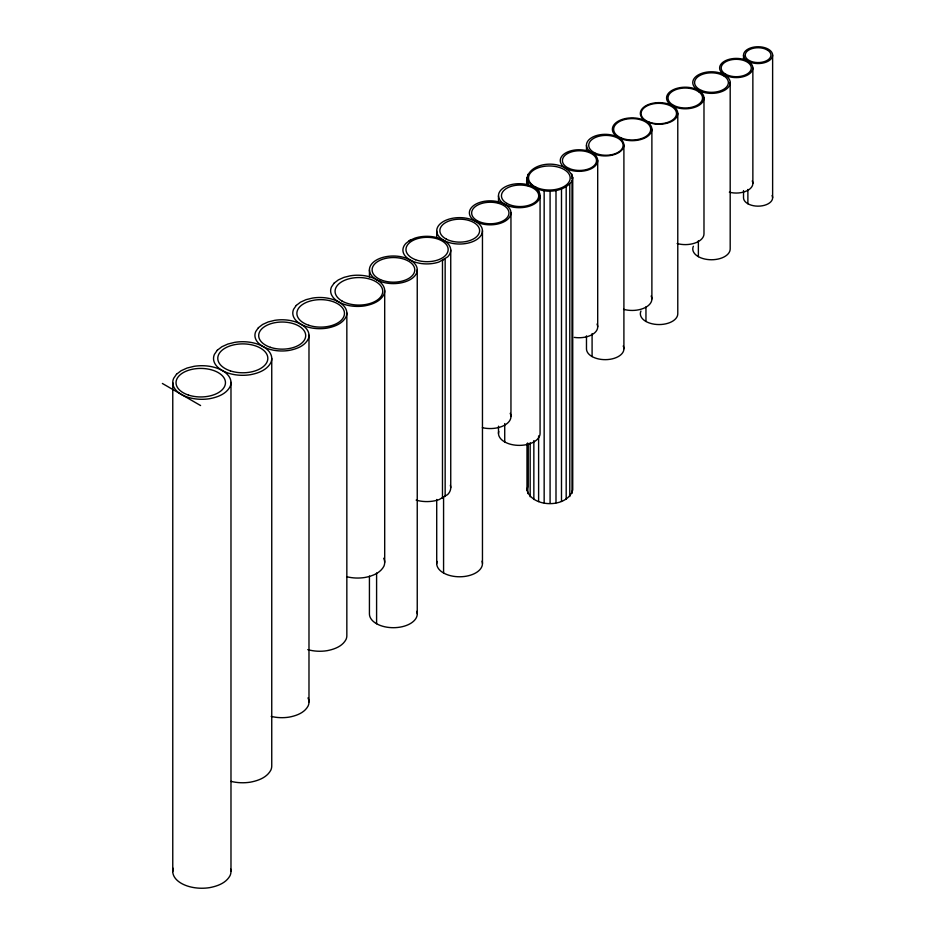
<?xml version="1.0" encoding="UTF-8"?>
<svg xmlns="http://www.w3.org/2000/svg" width="935" height="935" viewBox="0 0 935 935"><rect width="100%" height="100%" fill="white"/><g stroke="black" fill="none" stroke-linecap="round" stroke-linejoin="round"><path stroke-width="1.4" d="M526.989 185.118C522.151 160.306 566.797 157.173 572.734 177.568L572.734 489.94C567.568 508.161 532.541 508.173 526.989 490.197L526.989 443.494M572.01 493.364L572.01 180.993L572.734 177.568M526.989 490.197L527.714 486.773L527.714 442.991M526.989 177.825C532.728 195.135 562.438 194.983 572.01 180.993M416.168 500.143A23.913 13.803 0 0 0 438.983 499.676L447.643 494.568A23.913 13.803 0 0 0 450.331 485.253M408.688 241.265L411.377 239.711M162.374 383.467L200.593 405.545M772.626 55.071L772.626 197.682M752.862 67.916L752.862 183.353M747.883 189.466L747.883 203.76M743.524 55.235L743.524 59.595M743.524 190.565L743.524 197.834A14.551 8.403 0 0 0 760.108 206.074A14.551 8.403 0 0 0 772.1 195.508M730.188 82.467L730.188 248.85A18.712 10.799 0 0 1 709.221 259.673A18.712 10.799 0 0 1 693.361 246.256M703.985 97.895L703.985 233.715A18.712 10.799 0 0 1 677.15 243.544M698.375 240.657L698.375 256.657M677.781 113.322L677.781 313.646A18.712 10.799 0 0 1 656.802 324.48A18.712 10.799 0 0 1 640.942 311.063M651.882 129.17L651.882 298.943M645.956 306.914L645.956 321.465M623.902 145.03L623.902 348.755M597.699 160.458L597.699 326.829M592.089 333.585L592.089 356.574M586.479 145.241L586.479 151.061M586.479 335.864L586.479 348.965A18.712 10.799 0 0 0 607.808 359.554A18.712 10.799 0 0 0 623.224 345.962M571.893 174.155L571.893 178.538M569.777 184.195L569.777 496.567M566.189 186.942L566.189 499.325M561.491 189.069L561.491 501.44M555.998 190.424L555.998 502.796M550.084 190.904L550.084 503.275M544.158 190.483L544.158 502.855M540.079 195.579L540.079 433.256A20.792 12.003 0 0 1 517.674 445.341A20.792 12.003 0 0 1 498.776 431.397M538.618 189.197L538.618 192.119M538.618 435.885L538.618 501.569M533.85 440.607L533.85 499.5M530.168 442.781L530.168 496.789M527.831 181.238L527.831 185.621M527.831 443.985L527.831 493.61M527.714 174.401L527.714 184.616M510.954 212.713L510.954 416.437M504.725 423.543L504.725 441.939M498.495 195.812L498.495 203.094M498.495 426.196L498.495 433.489M482.46 230.7L482.46 563.454M450.74 249.972L450.74 487.649M445.153 496.485L445.153 258.808L442.477 260.421L442.477 498.098M443.576 496.66L443.576 573.003M436.715 230.957L436.715 238.25M436.715 499.489L436.715 563.7M417.244 269.689L417.244 613.757M384.694 290.668L384.694 562.297M376.595 573.038L376.595 623.738M369.43 269.958L369.43 277.239M369.43 576.112L369.43 614.014A23.913 13.803 0 0 0 395.657 627.63A23.913 13.803 0 0 0 416.846 611.35M346.838 312.945L346.838 635.508A27.033 15.603 0 0 1 345.985 639.552C342.268 646.447 334.321 649.299 327.051 650.69A27.033 15.603 0 0 1 307.767 649.626M308.982 335.233L308.982 701.928M271.746 358.35L271.746 765.8A29.114 16.807 0 0 1 270.823 770.159C266.826 777.581 258.27 780.655 250.44 782.151A29.114 16.807 0 0 1 231.05 781.379M230.98 382.345L230.98 871.28M172.765 382.672L172.765 871.607M173.267 868.323A29.114 16.807 0 0 0 209.674 887.631C217.504 886.135 226.06 883.072 230.057 875.639A29.114 16.807 0 0 0 230.688 869.094M271.197 716.397A27.033 15.603 0 0 0 289.195 717.11C296.465 715.719 304.413 712.879 308.129 705.972A27.033 15.603 0 0 0 307.989 697.896M346.908 576.766A27.033 15.603 0 0 0 364.907 577.479C372.177 576.089 380.124 573.237 383.841 566.341A27.033 15.603 0 0 0 383.701 558.265M482.074 561.152A22.872 13.207 0 0 1 459.81 576.778A22.872 13.207 0 0 1 437.031 561.409M510.194 413.34A20.792 12.003 0 0 1 504.023 425.507A20.792 12.003 0 0 1 482.39 427.692M597.009 324.036A18.712 10.799 0 0 1 574.312 337.395M651.157 295.986A19.752 11.407 0 0 1 644.799 307.79A19.752 11.407 0 0 1 623.551 309.321M752.254 180.876A16.631 9.607 0 0 1 747.042 190.752A16.631 9.607 0 0 1 729.347 192.189M176.516 374.245L173.676 378.313A29.114 16.807 0 0 0 209.674 398.696C217.504 397.2 226.06 394.138 230.057 386.704A29.114 16.807 0 0 0 194.071 366.321L187.07 368.039L181.086 370.739L176.516 374.245M217.294 350.251L214.454 354.318A29.114 16.807 0 0 0 250.44 374.701C258.27 373.205 266.826 370.143 270.823 362.71A29.114 16.807 0 0 0 234.837 342.327L227.848 344.045L221.864 346.745L217.294 350.251M258.411 327.706L255.781 331.481A27.033 15.603 0 0 0 289.195 350.415C296.465 349.024 304.413 346.172 308.129 339.276A27.033 15.603 0 0 0 274.703 320.343L268.216 321.932L262.653 324.445L258.411 327.706M296.266 305.429L293.637 309.204A27.033 15.603 0 0 0 327.051 328.127C334.321 326.736 342.268 323.896 345.985 316.988A27.033 15.603 0 0 0 312.559 298.066L306.072 299.656L300.509 302.169L296.266 305.429M334.122 283.141L331.493 286.916A27.033 15.603 0 0 0 364.907 305.85C372.177 304.459 380.124 301.608 383.841 294.712A27.033 15.603 0 0 0 350.415 275.778L343.928 277.379L338.365 279.892L334.122 283.141M409.752 240.447L406 243.322A23.913 13.803 0 0 0 410.079 259.965A23.913 13.803 0 0 0 438.983 261.999L447.643 256.903A23.913 13.803 0 0 0 443.576 240.26A22.872 13.207 0 0 1 453.452 218.112A22.872 13.207 0 0 1 481.735 234.124A22.872 13.207 0 0 1 443.576 240.26A23.913 13.803 0 0 0 414.673 238.226L409.752 240.447M723.433 75.677L719.927 74.122A16.9 9.759 0 0 0 698.071 76.635A16.9 9.759 0 0 0 699.532 89.468L703.026 91.022A16.9 9.759 0 0 0 724.882 88.509A16.9 9.759 0 0 0 723.433 75.677M767.67 50.221L765.134 48.959A12.845 7.41 0 0 0 748.351 50.303A12.845 7.41 0 0 0 748.479 60.085L751.015 61.348A12.845 7.41 0 0 0 767.799 60.004A12.845 7.41 0 0 0 767.67 50.221M699.053 91.992L695.885 90.146A17.262 9.969 0 0 0 673.165 90.894A17.262 9.969 0 0 0 671.494 104.007L674.649 105.865A17.262 9.969 0 0 0 697.381 105.106A17.262 9.969 0 0 0 699.053 91.992M188.391 395.049A24.719 14.27 0 0 0 225.464 382.695A24.719 14.27 0 0 0 188.391 370.33A24.719 14.27 0 0 0 188.391 395.049M230.29 370.844A25.023 14.446 0 0 0 267.831 358.339A25.023 14.446 0 0 0 230.29 345.821A25.023 14.446 0 0 0 230.29 370.844M270.449 347.341A23.504 13.569 0 0 0 305.698 335.595A23.504 13.569 0 0 0 270.449 323.837A23.504 13.569 0 0 0 270.449 347.341M308.772 325.286A23.796 13.744 0 0 0 344.466 313.377A23.796 13.744 0 0 0 308.772 301.479A23.796 13.744 0 0 0 308.772 325.286M376.595 279.67A23.913 13.803 0 0 0 416.496 273.265A23.913 13.803 0 0 0 386.926 256.517A23.913 13.803 0 0 0 376.595 279.67M342.035 301.047A23.842 13.768 0 0 0 381.924 294.876A23.842 13.768 0 0 0 352.729 278.022A23.842 13.768 0 0 0 342.035 301.047M380.557 279.682A21.341 12.319 0 0 0 414.614 271.384A21.341 12.319 0 0 0 385.138 258.516A21.341 12.319 0 0 0 380.557 279.682M415.549 259.72A21.108 12.19 0 0 0 448.134 250.159A21.108 12.19 0 0 0 417.501 238.647A21.108 12.19 0 0 0 415.549 259.72M475.599 221.396A20.792 12.003 0 0 0 510.3 215.833A20.792 12.003 0 0 0 484.587 201.27A20.792 12.003 0 0 0 475.599 221.396M446.334 239.126A19.869 11.477 0 0 0 479.152 233.107A19.869 11.477 0 0 0 453.72 219.713A19.869 11.477 0 0 0 446.334 239.126M504.725 204.262A20.792 12.003 0 0 0 539.425 198.688A20.792 12.003 0 0 0 513.712 184.125A20.792 12.003 0 0 0 504.725 204.262M477.236 220.683A18.653 10.764 0 0 0 508.371 215.693A18.653 10.764 0 0 0 485.312 202.626A18.653 10.764 0 0 0 477.236 220.683M565.874 168.265A18.712 10.799 0 0 0 597.103 163.251A18.712 10.799 0 0 0 573.961 150.149A18.712 10.799 0 0 0 565.874 168.265M535.895 187.187A20.839 12.038 0 0 0 569.859 180.116A20.839 12.038 0 0 0 542.277 166.675A20.839 12.038 0 0 0 535.895 187.187M592.089 152.849A18.712 10.799 0 0 0 623.306 147.823A18.712 10.799 0 0 0 600.176 134.722A18.712 10.799 0 0 0 592.089 152.849M569.205 168.475A17.064 9.853 0 0 0 596.39 161.802A17.064 9.853 0 0 0 572.781 151.54A17.064 9.853 0 0 0 569.205 168.475M618.292 137.422A19.752 11.407 0 0 0 651.251 132.127A19.752 11.407 0 0 0 626.836 118.289A19.752 11.407 0 0 0 618.292 137.422M594.695 152.849A17.204 9.934 0 0 0 622.827 147.181A17.204 9.934 0 0 0 600.247 135.949A17.204 9.934 0 0 0 594.695 152.849M645.956 121.141A18.712 10.799 0 0 0 677.185 116.127A18.712 10.799 0 0 0 654.044 103.014A18.712 10.799 0 0 0 645.956 121.141M621.027 137.854A18.525 10.694 0 0 0 650.561 130.608A18.525 10.694 0 0 0 624.907 119.47A18.525 10.694 0 0 0 621.027 137.854M672.171 105.713A18.712 10.799 0 0 0 703.389 100.699A18.712 10.799 0 0 0 680.259 87.598A18.712 10.799 0 0 0 672.171 105.713M648.948 122.053A17.718 10.227 0 0 0 676.472 114.222A17.718 10.227 0 0 0 650.97 104.381A17.718 10.227 0 0 0 648.948 122.053M698.375 90.286A18.712 10.799 0 0 0 729.604 85.272A18.712 10.799 0 0 0 706.463 72.17A18.712 10.799 0 0 0 698.375 90.286M724.59 74.858A16.631 9.607 0 0 0 752.336 70.406A16.631 9.607 0 0 0 731.778 58.753A16.631 9.607 0 0 0 724.59 74.858M747.883 61.149A14.551 8.403 0 0 0 772.17 57.245A14.551 8.403 0 0 0 754.171 47.054A14.551 8.403 0 0 0 747.883 61.149M725.7 74.216A15.053 8.696 0 0 0 750.817 70.172A15.053 8.696 0 0 0 732.187 59.63A15.053 8.696 0 0 0 725.7 74.216M506.91 203.409A18.63 10.752 0 0 0 538.081 198.582A18.63 10.752 0 0 0 515.267 185.41A18.63 10.752 0 0 0 506.91 203.409"/></g></svg>
